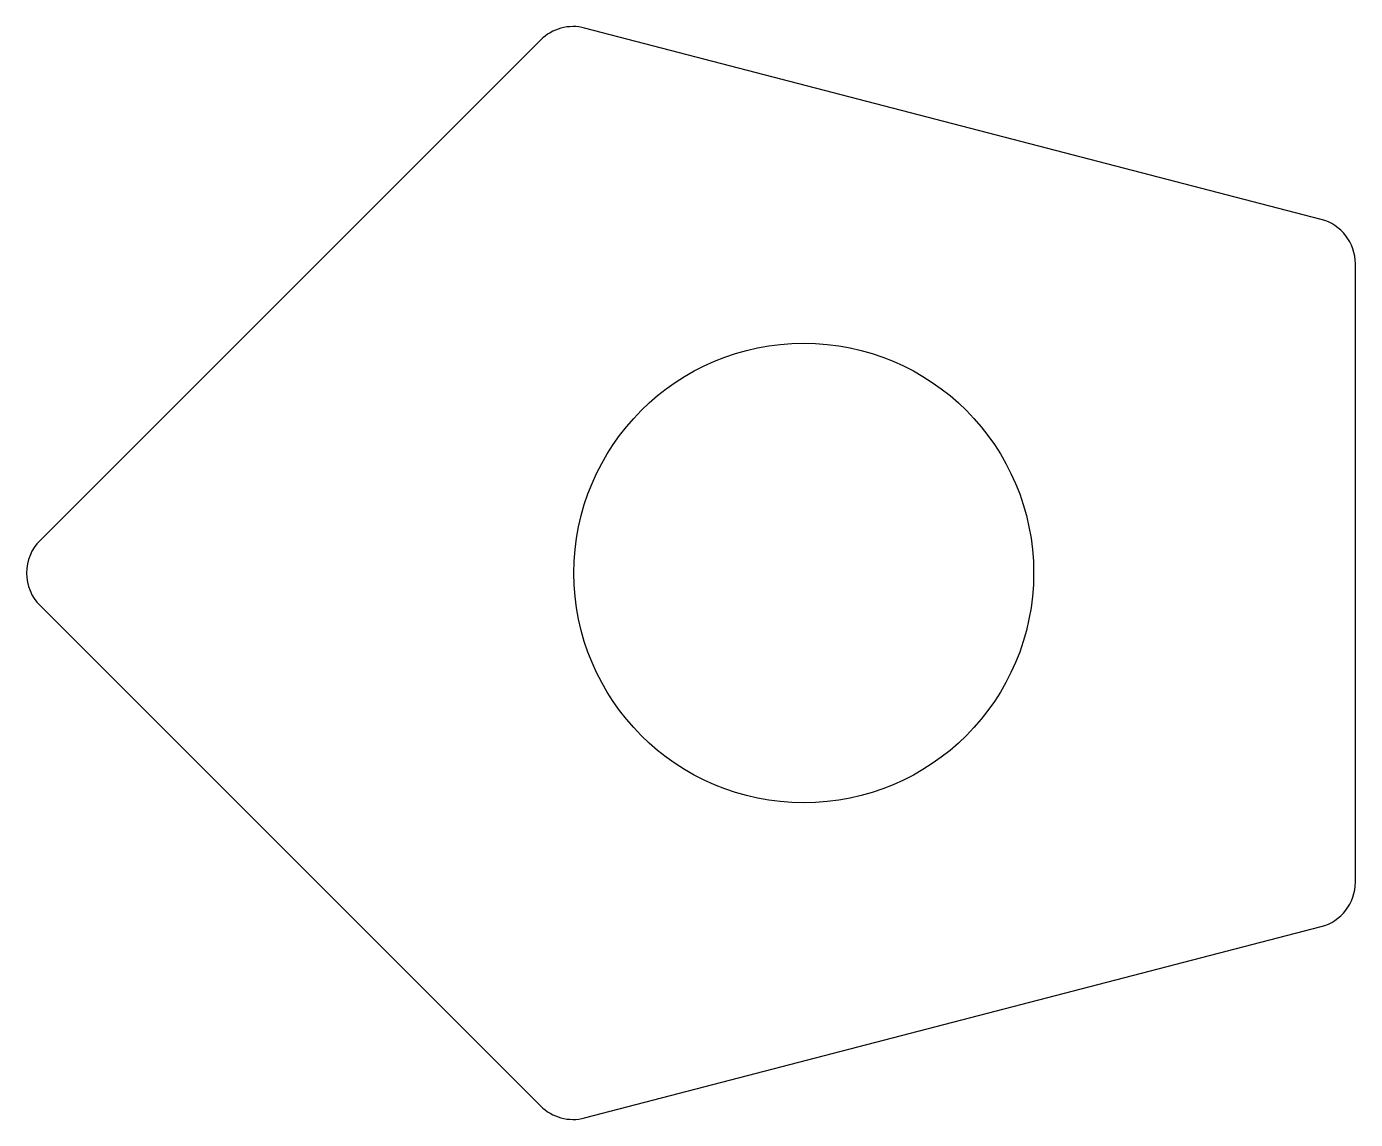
# Model space of a CAD drawing. Header units: inches. Extents: x -0.85 to 0.6, y -0.59 to 0.59.
import ezdxf

# ---------------------------------------------------------------- set-up
doc = ezdxf.new("R2010")
doc.units = ezdxf.units.IN
doc.header["$MEASUREMENT"] = 0

msp = doc.modelspace()

# ---------------------------------------------------------------- linework, layer by layer
msp.add_lwpolyline([(0.6, 0.3363, 0.341587), (0.5626, 0.3847), (-0.2384, 0.5928, 0.265902), (-0.2864, 0.5798), (-0.8308, 0.0354, 0.414214), (-0.8308, -0.0354), (-0.2864, -0.5798, 0.265902), (-0.2384, -0.5928), (0.5626, -0.3847, 0.341587), (0.6, -0.3363)], format="xyb", close=True)
msp.add_circle((0, 0), 0.25)

doc.saveas('drawing.dxf')
